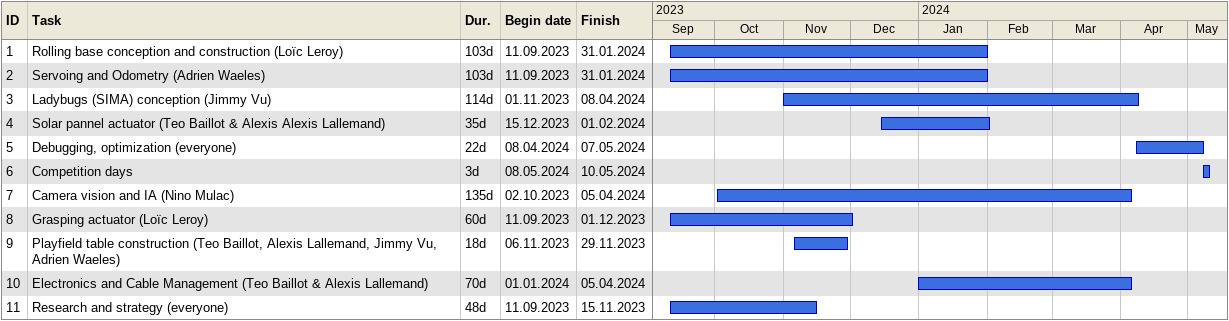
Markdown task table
| ID | Task | Duration | Start | Finish |
|---|---|---|---|---|
| 1 | Rolling base conception and construction (Loïc Leroy) | 103d | 2023-09-11 | 2024-01-31 |
| 2 | Servoing and Odometry (Adrien Waeles) | 103d | 2023-09-11 | 2024-01-31 |
| 3 | Ladybugs (SIMA) conception (Jimmy Vu) | 114d | 2023-11-01 | 2024-04-08 |
| 4 | Solar pannel actuator (Teo Baillot & Alexis Alexis Lallemand) | 35d | 2023-12-15 | 2024-02-01 |
| 5 | Debugging, optimization (everyone) | 22d | 2024-04-08 | 2024-05-07 |
| 6 | Competition days | 3d | 2024-05-08 | 2024-05-10 |
| 7 | Camera vision and IA (Nino Mulac) | 135d | 2023-10-02 | 2024-04-05 |
| 8 | Grasping actuator (Loïc Leroy) | 60d | 2023-09-11 | 2023-12-01 |
| 9 | Playfield table construction (Teo Baillot, Alexis Lallemand, Jimmy Vu, Adrien Waeles) | 18d | 2023-11-06 | 2023-11-29 |
| 10 | Electronics and Cable Management (Teo Baillot & Alexis Lallemand) | 70d | 2024-01-01 | 2024-04-05 |
| 11 | Research and strategy (everyone) | 48d | 2023-09-11 | 2023-11-15 |
